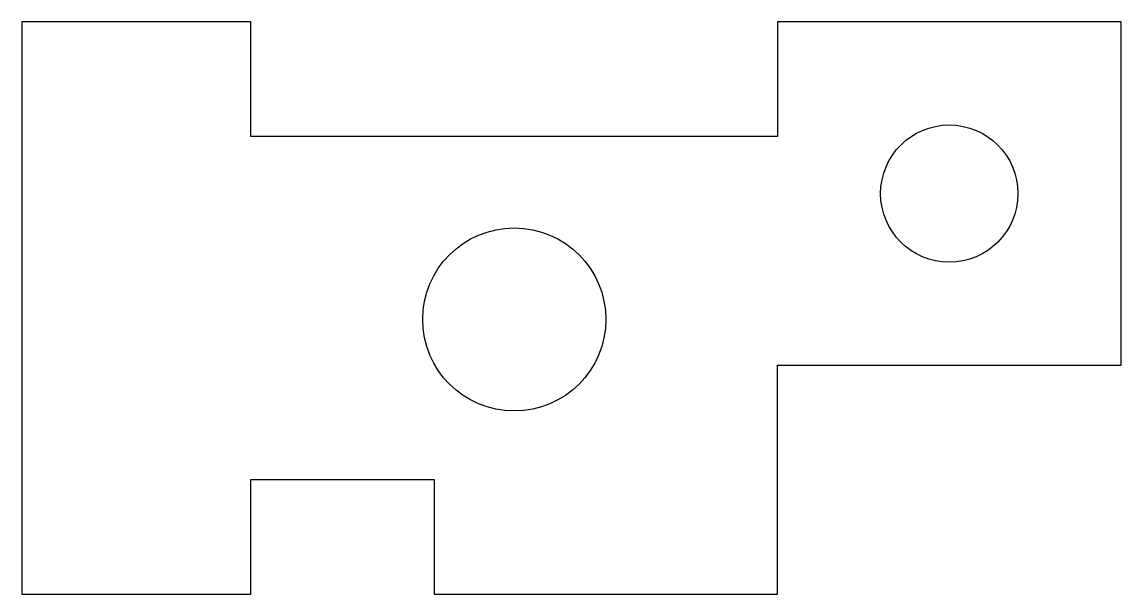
# Model space of a CAD drawing. Header units: millimetres. Extents: x 2350 to 2830, y 1500 to 1750.
import ezdxf

# ---------------------------------------------------------------- set-up
doc = ezdxf.new("R2010")
doc.units = ezdxf.units.MM

msp = doc.modelspace()

# ---------------------------------------------------------------- linework, layer by layer
for p, q in [((2450.23, 1749.71), (2350.23, 1749.71)), ((2350.23, 1749.71), (2350.23, 1499.71)), ((2450.23, 1699.71), (2450.23, 1749.71)), ((2830.23, 1749.71), (2680.23, 1749.71)), ((2680.23, 1749.71), (2680.23, 1699.71)), ((2830.23, 1599.71), (2830.23, 1749.71)), ((2680.23, 1699.71), (2450.23, 1699.71)), ((2680.23, 1499.71), (2680.23, 1599.71)), ((2680.23, 1599.71), (2830.23, 1599.71)), ((2450.23, 1499.71), (2450.23, 1549.71)), ((2450.23, 1549.71), (2530.23, 1549.71)), ((2530.23, 1549.71), (2530.23, 1499.71)), ((2350.23, 1499.71), (2450.23, 1499.71)), ((2530.23, 1499.71), (2680.23, 1499.71))]:
    msp.add_line(p, q)
for centre, radius in [((2755.23, 1674.71), 30), ((2565.23, 1619.71), 40)]:
    msp.add_circle(centre, radius)

doc.saveas('drawing.dxf')
